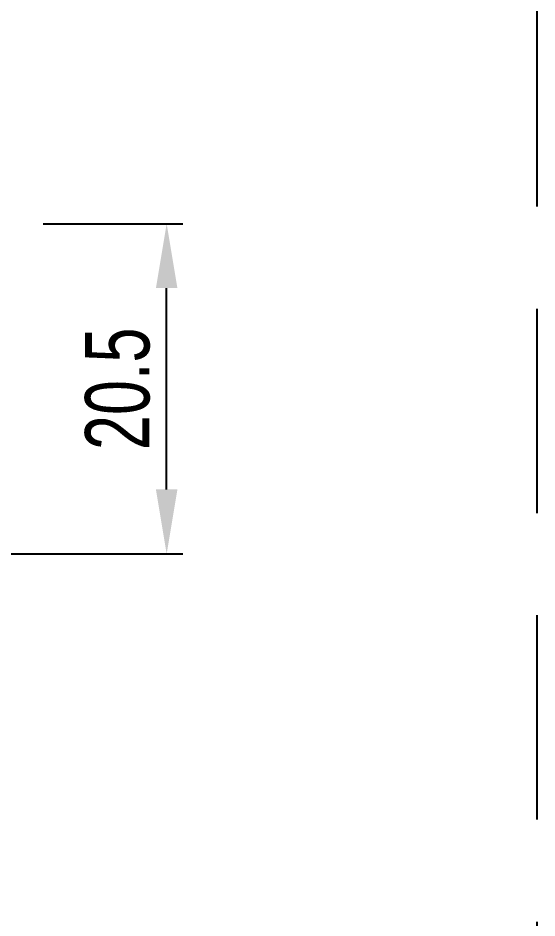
# Model space of a CAD drawing. Header units: millimetres. Extents: x -158 to 6343, y 4572 to 7765.
# Drawn here: x 4020 to 4052.2, y 5373.8 to 5429.8 of the extents above; entities that cross this region are included whole.
import ezdxf

# ---------------------------------------------------------------- set-up
doc = ezdxf.new("R2010")
doc.units = ezdxf.units.MM
doc.header["$LTSCALE"] = 0.2
doc.linetypes.add('DASHED2', pattern=[9.524999999999999, 6.35, -3.175])
doc.layers.add('RI-DIMENSION', color=7, linetype='Continuous')
doc.layers.add('RI-LAYOUT', color=7, linetype='Continuous')
doc.styles.add('T7', font='arial.ttf', dxfattribs={"width": 0.7})
doc.dimstyles.new('SCHAAL1OP1', dxfattribs={"dimscale": 0, "dimtxt": 2, "dimasz": 2, "dimexe": 0.5, "dimexo": 1.5, "dimgap": 0.5, "dimtad": 1, "dimdec": 1, "dimzin": 9, "dimdsep": 46, "dimtxsty": 'T7', "dimcen": 2.5, "dimclrd": 256, "dimclre": 256, "dimclrt": 256, "dimadec": 1, "dimazin": 2, "dimtfac": 1, "dimtdec": 1, "dimtmove": 0, "dimatfit": 3, "dimfxl": 1, "dimtolj": 1, "dimtzin": 9, "dimlwd": -1, "dimlwe": -1, "dimarcsym": 0})

# ---------------------------------------------------------------- blocks, each defined once
blk = doc.blocks.new('*D89')
at = {"layer": 'Defpoints', "color": 0, "transparency": 16777216}
for p in [(4018.519161937361, 5416.99201980062), (4029.190362574755, 5416.99201980062), (4006.344977993795, 5396.472113343772)]:
    blk.add_point(p, dxfattribs=at)
at = {"layer": 'RI-DIMENSION', "color": 7, "transparency": 16777216}
for p, q in [((4021.519161937361, 5416.99201980062), (4030.190362574755, 5416.99201980062)), ((4029.190362574755, 5400.472113343772), (4029.190362574755, 5412.99201980062)), ((4009.344977993795, 5396.472113343772), (4030.190362574755, 5396.472113343772))]:
    blk.add_line(p, q, dxfattribs=at)
for points in [[(4028.523695908089, 5412.99201980062), (4029.857029241422, 5412.99201980062), (4029.190362574755, 5416.99201980062)], [(4028.523695908089, 5400.472113343772), (4029.857029241422, 5400.472113343772), (4029.190362574755, 5396.472113343772)]]:
    blk.add_solid(points, dxfattribs=at)
at = {"layer": 'RI-DIMENSION', "transparency": 16777216, "insert": (4026.148070623869, 5406.732066572195), "char_height": 4, "attachment_point": 5, "rotation": 90, "style": 'T7'}
blk.add_mtext('\\A1;20.5', dxfattribs=at)

msp = doc.modelspace()

# ---------------------------------------------------------------- linework, layer by layer
at = {"layer": 'RI-LAYOUT', "linetype": 'DASHED2', "ltscale": 10, "flags": 128}
msp.add_lwpolyline([(3691.028036541647, 5526.783381630699), (4052.198412387697, 5526.783381630699), (4052.198412387697, 5313.121361657209), (3691.028036541647, 5313.121361657209)], close=True, dxfattribs=at)

# ---------------------------------------------------------------- dimensions: what is measured, and where the dimension line sits
at = {"layer": 'RI-DIMENSION', "color": 7}
dim = msp.add_linear_dim(base=(4029.190362574755, 5416.99201980062), p1=(4006.344977993793, 5396.47211334377), p2=(4018.519161937359, 5416.992019800618), angle=90, dimstyle='SCHAAL1OP1', override={"dimscale": 2, "dimclrd": 7, "dimclre": 7}, dxfattribs=at)
dim.commit()
dim.dimension.update_dxf_attribs({"geometry": '*D89', "text_midpoint": (4026.148070623869, 5406.732066572195)})

doc.saveas('drawing.dxf')
